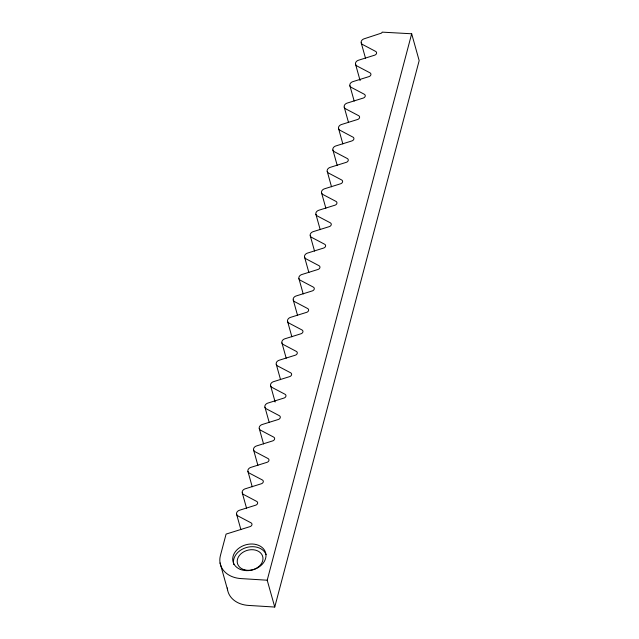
<?xml version="1.0" encoding="UTF-8"?>
<svg xmlns="http://www.w3.org/2000/svg" width="639" height="639" viewBox="0 0 639 639"><rect width="100%" height="100%" fill="white"/><g stroke="black" fill="none" stroke-linecap="round" stroke-linejoin="round"><path stroke-width="0.96" d="M274.746 607.05L419.168 60.617L411.676 33.779L382.138 32.134A2.732 2.101 -15.6 0 1 381.427 33.124L364.166 38.795A4.09 3.147 -15.6 0 0 361.227 41.535A4.09 3.147 -15.6 0 0 362.64 44.546L375.588 51.376A2.724 2.101 -15.6 0 1 376.531 53.38A2.724 2.101 -15.6 0 1 374.574 55.21L358.503 60.226A4.09 3.147 -15.6 0 0 355.564 62.965A4.09 3.147 -15.6 0 0 356.977 65.977L369.925 72.798A2.724 2.101 -15.6 0 1 370.868 74.811A2.724 2.101 -15.6 0 1 368.911 76.632L352.832 81.656A4.09 3.147 -15.6 0 0 349.9 84.396A4.09 3.147 -15.6 0 0 351.314 87.407L364.262 94.229A2.724 2.101 -15.6 0 1 365.204 96.233A2.724 2.101 -15.6 0 1 363.248 98.063L347.169 103.087A4.09 3.147 -15.6 0 0 344.237 105.826A4.09 3.147 -15.6 0 0 345.651 108.83L358.599 115.659A2.724 2.101 -15.6 0 1 359.541 117.664A2.724 2.101 -15.6 0 1 357.584 119.493L341.506 124.509A4.09 3.147 -15.6 0 0 338.574 127.249A4.09 3.147 -15.6 0 0 339.988 130.26L353.263 137.297A2.724 2.101 -15.6 0 1 351.921 140.923L335.842 145.94A4.09 3.147 -15.6 0 0 332.903 148.679A4.09 3.147 -15.6 0 0 334.325 151.691L347.273 158.512A2.724 2.101 -15.6 0 1 348.215 160.525A2.724 2.101 -15.6 0 1 346.258 162.346L330.179 167.37A4.09 3.147 -15.6 0 0 327.24 170.11A4.09 3.147 -15.6 0 0 328.662 173.121L341.601 179.942A2.724 2.101 -15.6 0 1 342.552 181.947A2.724 2.101 -15.6 0 1 340.595 183.776L324.516 188.801A4.09 3.147 -15.6 0 0 321.577 191.54A4.09 3.147 -15.6 0 0 322.999 194.552L335.938 201.373A2.724 2.101 -15.6 0 1 336.889 203.378A2.724 2.101 -15.6 0 1 334.924 205.207L318.853 210.231A4.09 3.147 -15.6 0 0 315.914 212.971A4.09 3.147 -15.6 0 0 317.327 215.974L330.275 222.803A2.724 2.101 -15.6 0 1 331.218 224.808A2.724 2.101 -15.6 0 1 329.261 226.637L313.19 231.653A4.09 3.147 -15.6 0 0 310.25 234.393A4.09 3.147 -15.6 0 0 311.664 237.404L324.612 244.234A2.724 2.101 -15.6 0 1 325.555 246.239A2.724 2.101 -15.6 0 1 323.598 248.06L307.519 253.084A4.09 3.147 -15.6 0 0 304.587 255.824A4.09 3.147 -15.6 0 0 306.001 258.835L318.949 265.656A2.724 2.101 -15.6 0 1 319.891 267.669A2.724 2.101 -15.6 0 1 317.934 269.49L301.856 274.514A4.09 3.147 -15.6 0 0 298.924 277.254A4.09 3.147 -15.6 0 0 300.338 280.265L313.286 287.087A2.724 2.101 -15.6 0 1 314.228 289.092A2.724 2.101 -15.6 0 1 312.271 290.921L296.192 295.945A4.09 3.147 -15.6 0 0 293.253 298.685A4.09 3.147 -15.6 0 0 294.675 301.688L307.623 308.517A2.724 2.101 -15.6 0 1 308.565 310.522A2.724 2.101 -15.6 0 1 306.608 312.351L290.529 317.367A4.09 3.147 -15.6 0 0 287.59 320.107A4.09 3.147 -15.6 0 0 289.012 323.118L301.951 329.948A2.724 2.101 -15.6 0 1 302.902 331.953A2.724 2.101 -15.6 0 1 300.945 333.782L284.866 338.798A4.09 3.147 -15.6 0 0 281.927 341.538A4.09 3.147 -15.6 0 0 283.349 344.549L296.288 351.37A2.724 2.101 -15.6 0 1 297.239 353.383A2.724 2.101 -15.6 0 1 295.282 355.204L279.203 360.228A4.09 3.147 -15.6 0 0 276.264 362.968A4.09 3.147 -15.6 0 0 277.677 365.979L290.625 372.801A2.724 2.101 -15.6 0 1 291.568 374.805A2.724 2.101 -15.6 0 1 289.611 376.635L273.54 381.659A4.09 3.147 -15.6 0 0 270.601 384.398A4.09 3.147 -15.6 0 0 272.014 387.41L284.962 394.231A2.724 2.101 -15.6 0 1 285.905 396.236A2.724 2.101 -15.6 0 1 283.948 398.065L267.869 403.081A4.09 3.147 -15.6 0 0 264.937 405.821A4.09 3.147 -15.6 0 0 266.351 408.832L279.299 415.662A2.724 2.101 -15.6 0 1 280.241 417.666A2.724 2.101 -15.6 0 1 278.284 419.496L262.206 424.512A4.09 3.147 -15.6 0 0 259.274 427.251A4.09 3.147 -15.6 0 0 260.688 430.263L273.636 437.092A2.724 2.101 -15.6 0 1 274.578 439.097A2.724 2.101 -15.6 0 1 272.621 440.918L256.543 445.942A4.09 3.147 -15.6 0 0 253.611 448.682A4.09 3.147 -15.6 0 0 255.025 451.693L267.973 458.514A2.724 2.101 -15.6 0 1 268.915 460.527A2.724 2.101 -15.6 0 1 266.958 462.348L250.879 467.373A4.09 3.147 -15.6 0 0 247.94 470.112A4.09 3.147 -15.6 0 0 249.362 473.124L262.309 479.945A2.724 2.101 -15.6 0 1 263.252 481.95A2.724 2.101 -15.6 0 1 261.295 483.779L245.216 488.803A4.09 3.147 -15.6 0 0 242.277 491.543A4.09 3.147 -15.6 0 0 243.699 494.546L256.638 501.375A2.724 2.101 -15.6 0 1 257.589 503.38A2.724 2.101 -15.6 0 1 255.632 505.209L239.553 510.226A4.09 3.147 -15.6 0 0 236.614 512.965A4.09 3.147 -15.6 0 0 238.035 515.977L250.975 522.806A2.724 2.101 -15.6 0 1 251.926 524.811A2.724 2.101 -15.6 0 1 249.961 526.64L226.086 534.092L220.423 555.523A27.261 20.975 -15.6 0 0 241.007 578.583L267.206 580.212L274.746 607.05L248.499 605.421A27.261 20.975 -15.6 0 1 227.34 587.96M267.206 580.212L411.676 33.779M361.227 42.885L365.508 58.221M355.564 64.315L360.116 80.61M349.9 85.746L354.182 101.082M344.237 107.176L348.519 122.504M338.574 128.599L342.855 143.935M332.911 150.029L337.192 165.365M327.24 171.46L331.521 186.796M321.577 192.89L325.858 208.218M315.914 214.313L320.195 229.649M310.25 235.743L314.532 251.079M304.587 257.174L308.869 272.51M298.924 278.604L303.206 293.94M293.261 300.034L297.542 315.362M287.59 321.457L291.871 336.793M281.927 342.887L286.208 358.223M276.264 364.318L280.545 379.654M270.601 385.748L275.153 402.035M264.937 407.171L269.219 422.507M259.274 428.601L263.556 443.937M253.611 450.032L257.892 465.368M247.948 471.462L252.229 486.798M242.277 492.893L246.558 508.221M236.614 514.315L240.895 529.651M220.064 562.951L227.556 589.789M233.818 564.556A16.902 13.004 -15.6 0 1 246.063 547.639A16.902 13.004 -15.6 0 1 266.112 554.644M240.312 569.397A16.902 13.004 -15.6 0 0 265.976 556.17A16.902 13.004 -15.6 0 0 241.75 546.401A16.902 13.004 -15.6 0 0 240.312 569.397M244.833 569.908A13.084 10.064 -15.6 0 0 262.917 557.559A13.084 10.064 -15.6 0 0 242.532 552.551A13.084 10.064 -15.6 0 0 244.833 569.908"/></g></svg>
